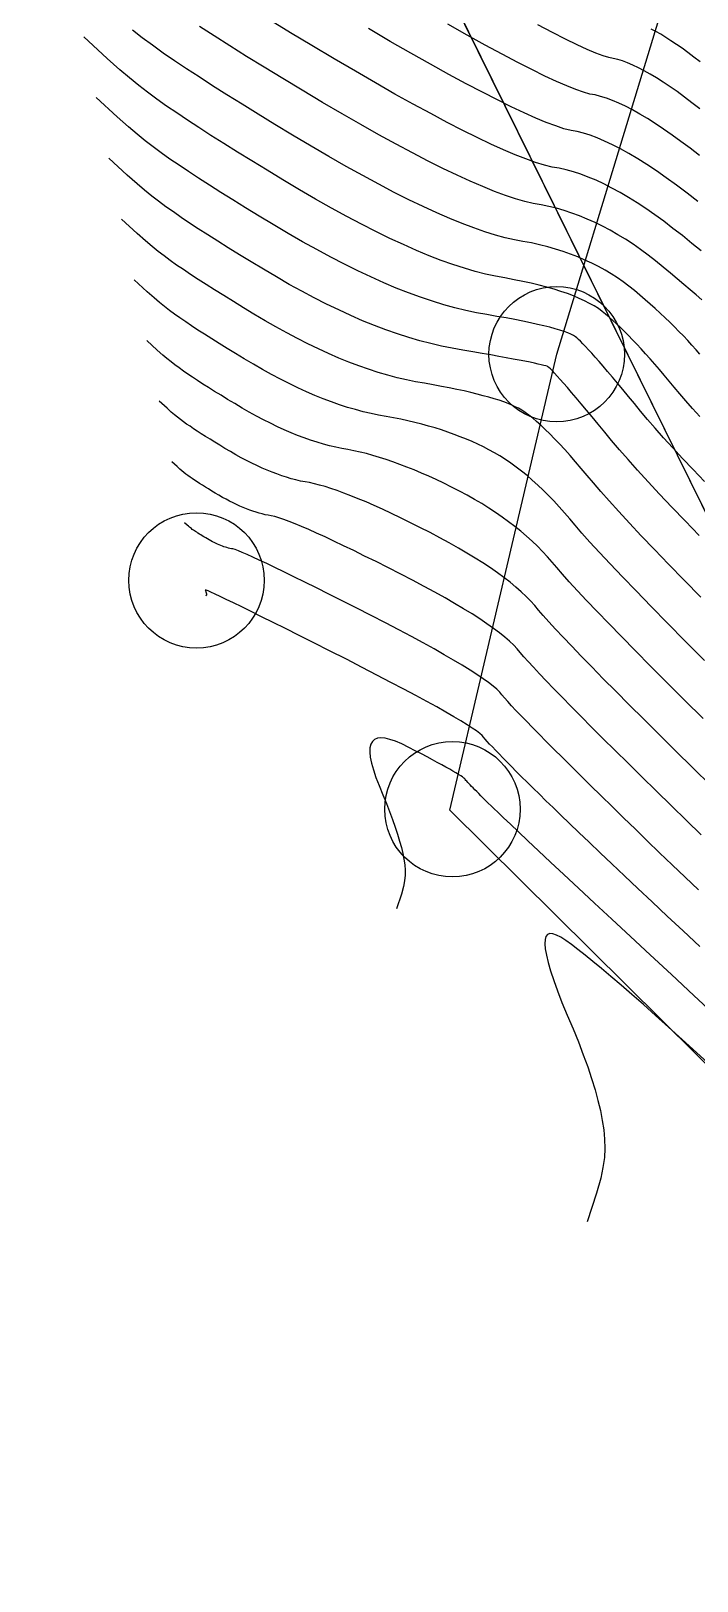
# Model space of a CAD drawing. Extents: x 83 to 1412852, y -76 to 4931706.
# Drawn here: x 1412627.96 to 1412632.88, y 4931556.84 to 4931568.29 of the extents above; entities that cross this region are included whole.
import ezdxf

# ---------------------------------------------------------------- set-up
doc = ezdxf.new("R2010")
doc.units = 0
doc.header["$MEASUREMENT"] = 0
doc.header["$PDMODE"] = 33
doc.header["$PDSIZE"] = 1
doc.layers.get('0').update_dxf_attribs({"color": 1, "linetype": 'CONTINUOUS'})
for name, color, linetype in [('Ground topo-Rev01', 1, 'CONTINUOUS'), ('New scratch layer', 1, 'CONTINUOUS'), ('nz-property-titles(LINZ DOWNLOAD)', 1, 'CONTINUOUS')]:
    doc.layers.add(name, color=color, linetype=linetype)

msp = doc.modelspace()

# ---------------------------------------------------------------- linework, layer by layer
for points in [[(1412632.912, 4931566.301), (1412632.87, 4931566.338), (1412632.826, 4931566.376), (1412632.779, 4931566.416), (1412632.731, 4931566.457), (1412632.68, 4931566.5), (1412632.627, 4931566.544), (1412632.571, 4931566.589), (1412632.515, 4931566.633), (1412632.46, 4931566.674), (1412632.404, 4931566.712), (1412632.348, 4931566.749), (1412632.292, 4931566.783), (1412632.235, 4931566.816), (1412632.179, 4931566.845), (1412632.123, 4931566.873), (1412632.066, 4931566.899), (1412632.009, 4931566.922), (1412631.953, 4931566.943), (1412631.896, 4931566.961), (1412631.839, 4931566.978), (1412631.782, 4931566.992), (1412631.725, 4931567.004), (1412631.667, 4931567.014), (1412631.604, 4931567.029), (1412631.535, 4931567.049), (1412631.461, 4931567.073), (1412631.38, 4931567.103), (1412631.294, 4931567.138), (1412631.202, 4931567.178), (1412631.104, 4931567.222), (1412631, 4931567.272), (1412630.89, 4931567.327), (1412630.775, 4931567.387), (1412630.654, 4931567.451), (1412630.527, 4931567.521), (1412630.394, 4931567.596), (1412630.255, 4931567.676), (1412630.111, 4931567.76), (1412629.961, 4931567.85), (1412629.817, 4931567.936), (1412629.68, 4931568.02), (1412629.55, 4931568.1), (1412629.427, 4931568.177), (1412629.311, 4931568.251), (1412629.201, 4931568.321)], [(1412632.906, 4931566.663), (1412632.839, 4931566.718), (1412632.769, 4931566.776), (1412632.699, 4931566.83), (1412632.631, 4931566.882), (1412632.564, 4931566.931), (1412632.499, 4931566.976), (1412632.434, 4931567.019), (1412632.371, 4931567.058), (1412632.309, 4931567.094), (1412632.248, 4931567.128), (1412632.189, 4931567.158), (1412632.131, 4931567.185), (1412632.073, 4931567.209), (1412632.018, 4931567.23), (1412631.963, 4931567.248), (1412631.91, 4931567.263), (1412631.858, 4931567.275), (1412631.807, 4931567.283), (1412631.749, 4931567.297), (1412631.684, 4931567.317), (1412631.612, 4931567.343), (1412631.533, 4931567.374), (1412631.447, 4931567.41), (1412631.353, 4931567.452), (1412631.253, 4931567.5), (1412631.146, 4931567.553), (1412631.031, 4931567.612), (1412630.91, 4931567.677), (1412630.781, 4931567.747), (1412630.645, 4931567.822), (1412630.503, 4931567.904), (1412630.353, 4931567.99), (1412630.196, 4931568.083), (1412630.032, 4931568.181), (1412629.875, 4931568.275), (1412629.726, 4931568.366)], [(1412632.895, 4931567.367), (1412632.825, 4931567.421), (1412632.757, 4931567.472), (1412632.692, 4931567.519), (1412632.629, 4931567.563), (1412632.568, 4931567.604), (1412632.51, 4931567.641), (1412632.454, 4931567.674), (1412632.4, 4931567.705), (1412632.348, 4931567.732), (1412632.299, 4931567.755), (1412632.252, 4931567.775), (1412632.207, 4931567.792), (1412632.164, 4931567.805), (1412632.124, 4931567.815), (1412632.086, 4931567.822), (1412632.039, 4931567.835), (1412631.981, 4931567.855), (1412631.915, 4931567.882), (1412631.838, 4931567.915), (1412631.752, 4931567.955), (1412631.657, 4931568.002), (1412631.552, 4931568.056), (1412631.437, 4931568.116), (1412631.313, 4931568.183), (1412631.179, 4931568.257), (1412631.036, 4931568.338)], [(1412632.897, 4931567.713), (1412632.839, 4931567.758), (1412632.783, 4931567.8), (1412632.729, 4931567.84), (1412632.677, 4931567.876), (1412632.626, 4931567.91), (1412632.578, 4931567.941), (1412632.531, 4931567.969), (1412632.486, 4931567.994), (1412632.443, 4931568.016), (1412632.402, 4931568.036), (1412632.363, 4931568.052), (1412632.326, 4931568.066), (1412632.291, 4931568.077), (1412632.257, 4931568.085), (1412632.226, 4931568.091), (1412632.183, 4931568.104), (1412632.13, 4931568.124), (1412632.066, 4931568.151), (1412631.991, 4931568.186), (1412631.905, 4931568.228), (1412631.809, 4931568.277), (1412631.701, 4931568.333)], [(1412632.898, 4931565.44), (1412632.844, 4931565.499), (1412632.794, 4931565.555), (1412632.749, 4931565.607), (1412632.708, 4931565.656), (1412632.67, 4931565.701), (1412632.634, 4931565.745), (1412632.599, 4931565.787), (1412632.564, 4931565.827), (1412632.53, 4931565.866), (1412632.496, 4931565.904), (1412632.463, 4931565.94), (1412632.431, 4931565.974), (1412632.4, 4931566.007), (1412632.37, 4931566.039), (1412632.34, 4931566.069), (1412632.311, 4931566.097), (1412632.282, 4931566.124), (1412632.255, 4931566.149), (1412632.228, 4931566.173), (1412632.201, 4931566.196), (1412632.176, 4931566.217), (1412632.148, 4931566.237), (1412632.116, 4931566.257), (1412632.083, 4931566.276), (1412632.046, 4931566.295), (1412632.006, 4931566.313), (1412631.964, 4931566.331), (1412631.919, 4931566.348), (1412631.871, 4931566.364), (1412631.821, 4931566.38), (1412631.767, 4931566.395), (1412631.711, 4931566.41), (1412631.652, 4931566.424), (1412631.59, 4931566.438), (1412631.526, 4931566.451), (1412631.458, 4931566.464), (1412631.388, 4931566.476), (1412631.315, 4931566.491), (1412631.238, 4931566.511), (1412631.158, 4931566.535), (1412631.074, 4931566.562), (1412630.988, 4931566.593), (1412630.898, 4931566.628), (1412630.805, 4931566.667), (1412630.708, 4931566.71), (1412630.609, 4931566.756), (1412630.505, 4931566.806), (1412630.399, 4931566.86), (1412630.289, 4931566.918), (1412630.177, 4931566.98), (1412630.06, 4931567.046), (1412629.941, 4931567.115), (1412629.818, 4931567.189), (1412629.701, 4931567.259), (1412629.589, 4931567.328), (1412629.483, 4931567.393), (1412629.382, 4931567.456), (1412629.287, 4931567.516), (1412629.197, 4931567.574), (1412629.113, 4931567.629), (1412629.035, 4931567.682), (1412628.959, 4931567.733), (1412628.888, 4931567.785), (1412628.819, 4931567.835), (1412628.754, 4931567.885), (1412628.686, 4931567.941), (1412628.615, 4931568.001), (1412628.521, 4931568.085), (1412628.347, 4931568.245)], [(1412632.898, 4931565.9), (1412632.869, 4931565.934), (1412632.839, 4931565.968), (1412632.808, 4931566.002), (1412632.776, 4931566.035), (1412632.743, 4931566.069), (1412632.71, 4931566.103), (1412632.676, 4931566.136), (1412632.641, 4931566.17), (1412632.605, 4931566.203), (1412632.568, 4931566.237), (1412632.531, 4931566.27), (1412632.493, 4931566.303), (1412632.454, 4931566.337), (1412632.414, 4931566.37), (1412632.373, 4931566.403), (1412632.331, 4931566.435), (1412632.288, 4931566.465), (1412632.243, 4931566.494), (1412632.197, 4931566.522), (1412632.149, 4931566.548), (1412632.1, 4931566.573), (1412632.049, 4931566.596), (1412631.997, 4931566.619), (1412631.943, 4931566.639), (1412631.888, 4931566.658), (1412631.832, 4931566.676), (1412631.774, 4931566.693), (1412631.714, 4931566.708), (1412631.654, 4931566.722), (1412631.591, 4931566.734), (1412631.528, 4931566.745), (1412631.459, 4931566.76), (1412631.387, 4931566.78), (1412631.309, 4931566.804), (1412631.227, 4931566.833), (1412631.141, 4931566.865), (1412631.05, 4931566.903), (1412630.954, 4931566.945), (1412630.854, 4931566.991), (1412630.749, 4931567.041), (1412630.64, 4931567.096), (1412630.526, 4931567.156), (1412630.408, 4931567.22), (1412630.285, 4931567.288), (1412630.158, 4931567.361), (1412630.026, 4931567.438), (1412629.889, 4931567.519), (1412629.759, 4931567.598), (1412629.635, 4931567.674), (1412629.517, 4931567.746), (1412629.405, 4931567.816), (1412629.299, 4931567.883), (1412629.199, 4931567.948), (1412629.106, 4931568.009), (1412629.018, 4931568.067), (1412628.935, 4931568.125), (1412628.855, 4931568.182), (1412628.779, 4931568.238), (1412628.707, 4931568.294)], [(1412632.883, 4931567.028), (1412632.803, 4931567.09), (1412632.725, 4931567.149), (1412632.649, 4931567.203), (1412632.577, 4931567.254), (1412632.507, 4931567.301), (1412632.439, 4931567.343), (1412632.374, 4931567.382), (1412632.311, 4931567.417), (1412632.252, 4931567.448), (1412632.194, 4931567.475), (1412632.14, 4931567.499), (1412632.087, 4931567.518), (1412632.038, 4931567.533), (1412631.991, 4931567.545), (1412631.947, 4931567.552), (1412631.894, 4931567.566), (1412631.833, 4931567.586), (1412631.763, 4931567.612), (1412631.686, 4931567.644), (1412631.6, 4931567.683), (1412631.505, 4931567.727), (1412631.402, 4931567.778), (1412631.291, 4931567.835), (1412631.172, 4931567.898), (1412631.044, 4931567.967), (1412630.908, 4931568.042), (1412630.764, 4931568.124), (1412630.611, 4931568.211), (1412630.45, 4931568.305)], [(1412632.9, 4931568.06), (1412632.854, 4931568.095), (1412632.809, 4931568.129), (1412632.766, 4931568.16), (1412632.724, 4931568.189), (1412632.684, 4931568.216), (1412632.646, 4931568.24), (1412632.608, 4931568.263), (1412632.573, 4931568.283), (1412632.539, 4931568.301)], [(1412632.932, 4931564.96), (1412632.848, 4931565.048), (1412632.77, 4931565.131), (1412632.698, 4931565.21), (1412632.63, 4931565.284), (1412632.568, 4931565.354), (1412632.511, 4931565.419), (1412632.46, 4931565.48), (1412632.414, 4931565.536), (1412632.37, 4931565.589), (1412632.328, 4931565.639), (1412632.289, 4931565.687), (1412632.251, 4931565.731), (1412632.216, 4931565.772), (1412632.184, 4931565.811), (1412632.153, 4931565.846), (1412632.125, 4931565.878), (1412632.099, 4931565.908), (1412632.075, 4931565.934), (1412632.053, 4931565.958), (1412632.034, 4931565.978), (1412632.017, 4931565.996), (1412632.002, 4931566.01), (1412631.989, 4931566.022), (1412631.978, 4931566.03), (1412631.964, 4931566.039), (1412631.945, 4931566.048), (1412631.922, 4931566.058), (1412631.895, 4931566.068), (1412631.864, 4931566.078), (1412631.828, 4931566.088), (1412631.789, 4931566.099), (1412631.745, 4931566.109), (1412631.698, 4931566.121), (1412631.646, 4931566.132), (1412631.59, 4931566.144), (1412631.53, 4931566.156), (1412631.466, 4931566.168), (1412631.397, 4931566.18), (1412631.325, 4931566.193), (1412631.248, 4931566.206), (1412631.17, 4931566.223), (1412631.089, 4931566.242), (1412631.006, 4931566.265), (1412630.922, 4931566.291), (1412630.835, 4931566.321), (1412630.746, 4931566.353), (1412630.655, 4931566.389), (1412630.563, 4931566.428), (1412630.468, 4931566.471), (1412630.371, 4931566.516), (1412630.272, 4931566.565), (1412630.171, 4931566.617), (1412630.068, 4931566.673), (1412629.963, 4931566.731), (1412629.856, 4931566.793), (1412629.747, 4931566.858), (1412629.643, 4931566.921), (1412629.543, 4931566.981), (1412629.449, 4931567.04), (1412629.36, 4931567.096), (1412629.275, 4931567.149), (1412629.195, 4931567.2), (1412629.121, 4931567.249), (1412629.051, 4931567.296), (1412628.984, 4931567.342), (1412628.92, 4931567.387), (1412628.859, 4931567.432), (1412628.802, 4931567.477), (1412628.741, 4931567.526), (1412628.678, 4931567.58), (1412628.595, 4931567.654), (1412628.44, 4931567.796)], [(1412632.892, 4931564.561), (1412632.788, 4931564.669), (1412632.69, 4931564.771), (1412632.6, 4931564.867), (1412632.516, 4931564.958), (1412632.438, 4931565.043), (1412632.368, 4931565.122), (1412632.304, 4931565.195), (1412632.246, 4931565.263), (1412632.195, 4931565.324), (1412632.147, 4931565.383), (1412632.102, 4931565.437), (1412632.06, 4931565.488), (1412632.021, 4931565.535), (1412631.984, 4931565.578), (1412631.95, 4931565.618), (1412631.919, 4931565.654), (1412631.891, 4931565.686), (1412631.866, 4931565.714), (1412631.844, 4931565.739), (1412631.824, 4931565.76), (1412631.808, 4931565.778), (1412631.794, 4931565.792), (1412631.783, 4931565.802), (1412631.775, 4931565.808), (1412631.769, 4931565.811), (1412631.76, 4931565.814), (1412631.745, 4931565.818), (1412631.726, 4931565.823), (1412631.703, 4931565.828), (1412631.675, 4931565.834), (1412631.643, 4931565.841), (1412631.606, 4931565.848), (1412631.564, 4931565.856), (1412631.518, 4931565.865), (1412631.468, 4931565.874), (1412631.413, 4931565.884), (1412631.353, 4931565.895), (1412631.289, 4931565.906), (1412631.22, 4931565.918), (1412631.147, 4931565.931), (1412631.069, 4931565.944), (1412630.99, 4931565.96), (1412630.91, 4931565.979), (1412630.829, 4931566), (1412630.747, 4931566.024), (1412630.664, 4931566.051), (1412630.579, 4931566.081), (1412630.494, 4931566.113), (1412630.407, 4931566.148), (1412630.32, 4931566.186), (1412630.231, 4931566.227), (1412630.141, 4931566.27), (1412630.05, 4931566.316), (1412629.958, 4931566.365), (1412629.865, 4931566.416), (1412629.771, 4931566.471), (1412629.675, 4931566.528), (1412629.584, 4931566.582), (1412629.498, 4931566.635), (1412629.415, 4931566.686), (1412629.337, 4931566.735), (1412629.263, 4931566.782), (1412629.193, 4931566.827), (1412629.128, 4931566.869), (1412629.067, 4931566.91), (1412629.009, 4931566.951), (1412628.953, 4931566.99), (1412628.9, 4931567.03), (1412628.849, 4931567.068), (1412628.796, 4931567.111), (1412628.741, 4931567.158), (1412628.668, 4931567.223), (1412628.533, 4931567.348)], [(1412632.904, 4931564.107), (1412632.781, 4931564.232), (1412632.667, 4931564.349), (1412632.562, 4931564.458), (1412632.465, 4931564.559), (1412632.377, 4931564.653), (1412632.298, 4931564.739), (1412632.227, 4931564.817), (1412632.165, 4931564.887), (1412632.111, 4931564.95), (1412632.066, 4931565.004), (1412632.022, 4931565.056), (1412631.98, 4931565.106), (1412631.939, 4931565.152), (1412631.9, 4931565.196), (1412631.862, 4931565.238), (1412631.825, 4931565.276), (1412631.79, 4931565.312), (1412631.756, 4931565.345), (1412631.723, 4931565.376), (1412631.692, 4931565.403), (1412631.663, 4931565.428), (1412631.634, 4931565.451), (1412631.607, 4931565.47), (1412631.582, 4931565.487), (1412631.557, 4931565.502), (1412631.534, 4931565.513), (1412631.509, 4931565.525), (1412631.481, 4931565.537), (1412631.45, 4931565.548), (1412631.416, 4931565.56), (1412631.379, 4931565.571), (1412631.34, 4931565.583), (1412631.298, 4931565.594), (1412631.253, 4931565.606), (1412631.206, 4931565.617), (1412631.156, 4931565.629), (1412631.103, 4931565.64), (1412631.047, 4931565.652), (1412630.989, 4931565.663), (1412630.928, 4931565.675), (1412630.864, 4931565.686), (1412630.797, 4931565.697), (1412630.73, 4931565.711), (1412630.661, 4931565.727), (1412630.592, 4931565.745), (1412630.522, 4931565.766), (1412630.45, 4931565.789), (1412630.378, 4931565.815), (1412630.305, 4931565.842), (1412630.231, 4931565.872), (1412630.156, 4931565.905), (1412630.08, 4931565.94), (1412630.003, 4931565.977), (1412629.925, 4931566.016), (1412629.846, 4931566.058), (1412629.766, 4931566.102), (1412629.686, 4931566.148), (1412629.604, 4931566.197), (1412629.526, 4931566.244), (1412629.452, 4931566.289), (1412629.381, 4931566.333), (1412629.314, 4931566.375), (1412629.251, 4931566.415), (1412629.192, 4931566.453), (1412629.136, 4931566.49), (1412629.083, 4931566.525), (1412629.033, 4931566.559), (1412628.986, 4931566.593), (1412628.94, 4931566.627), (1412628.897, 4931566.66), (1412628.852, 4931566.697), (1412628.804, 4931566.737), (1412628.742, 4931566.793), (1412628.626, 4931566.899)], [(1412632.932, 4931563.639), (1412632.79, 4931563.782), (1412632.658, 4931563.915), (1412632.537, 4931564.038), (1412632.426, 4931564.152), (1412632.325, 4931564.257), (1412632.235, 4931564.352), (1412632.155, 4931564.437), (1412632.085, 4931564.513), (1412632.025, 4931564.58), (1412631.976, 4931564.637), (1412631.937, 4931564.684), (1412631.897, 4931564.73), (1412631.858, 4931564.774), (1412631.819, 4931564.817), (1412631.779, 4931564.858), (1412631.74, 4931564.897), (1412631.7, 4931564.934), (1412631.66, 4931564.97), (1412631.621, 4931565.004), (1412631.581, 4931565.037), (1412631.541, 4931565.067), (1412631.501, 4931565.096), (1412631.461, 4931565.124), (1412631.421, 4931565.149), (1412631.38, 4931565.173), (1412631.34, 4931565.195), (1412631.299, 4931565.216), (1412631.258, 4931565.236), (1412631.216, 4931565.255), (1412631.173, 4931565.274), (1412631.128, 4931565.291), (1412631.083, 4931565.308), (1412631.037, 4931565.325), (1412630.99, 4931565.341), (1412630.942, 4931565.356), (1412630.893, 4931565.37), (1412630.844, 4931565.383), (1412630.793, 4931565.396), (1412630.741, 4931565.409), (1412630.689, 4931565.42), (1412630.635, 4931565.431), (1412630.581, 4931565.441), (1412630.525, 4931565.451), (1412630.469, 4931565.462), (1412630.412, 4931565.475), (1412630.355, 4931565.491), (1412630.296, 4931565.508), (1412630.237, 4931565.527), (1412630.177, 4931565.548), (1412630.116, 4931565.571), (1412630.054, 4931565.596), (1412629.992, 4931565.623), (1412629.929, 4931565.652), (1412629.865, 4931565.683), (1412629.8, 4931565.716), (1412629.734, 4931565.751), (1412629.668, 4931565.787), (1412629.601, 4931565.826), (1412629.533, 4931565.866), (1412629.468, 4931565.906), (1412629.406, 4931565.943), (1412629.347, 4931565.979), (1412629.292, 4931566.014), (1412629.239, 4931566.048), (1412629.19, 4931566.079), (1412629.143, 4931566.11), (1412629.1, 4931566.139), (1412629.058, 4931566.168), (1412629.018, 4931566.196), (1412628.98, 4931566.224), (1412628.944, 4931566.252), (1412628.907, 4931566.282), (1412628.867, 4931566.316), (1412628.816, 4931566.362), (1412628.719, 4931566.451)], [(1412632.921, 4931563.209), (1412632.783, 4931563.346), (1412632.654, 4931563.475), (1412632.533, 4931563.596), (1412632.421, 4931563.71), (1412632.318, 4931563.815), (1412632.224, 4931563.911), (1412632.138, 4931564), (1412632.061, 4931564.081), (1412631.993, 4931564.154), (1412631.933, 4931564.219), (1412631.883, 4931564.275), (1412631.841, 4931564.324), (1412631.807, 4931564.364), (1412631.772, 4931564.404), (1412631.736, 4931564.443), (1412631.698, 4931564.482), (1412631.659, 4931564.519), (1412631.618, 4931564.556), (1412631.575, 4931564.593), (1412631.531, 4931564.628), (1412631.485, 4931564.663), (1412631.438, 4931564.698), (1412631.389, 4931564.731), (1412631.339, 4931564.764), (1412631.287, 4931564.797), (1412631.234, 4931564.828), (1412631.179, 4931564.859), (1412631.122, 4931564.889), (1412631.064, 4931564.919), (1412631.007, 4931564.947), (1412630.951, 4931564.974), (1412630.896, 4931564.999), (1412630.841, 4931565.023), (1412630.787, 4931565.046), (1412630.734, 4931565.067), (1412630.682, 4931565.087), (1412630.631, 4931565.105), (1412630.581, 4931565.122), (1412630.532, 4931565.138), (1412630.483, 4931565.153), (1412630.436, 4931565.166), (1412630.389, 4931565.177), (1412630.343, 4931565.188), (1412630.298, 4931565.197), (1412630.254, 4931565.204), (1412630.209, 4931565.213), (1412630.163, 4931565.224), (1412630.117, 4931565.236), (1412630.071, 4931565.25), (1412630.023, 4931565.265), (1412629.975, 4931565.282), (1412629.927, 4931565.3), (1412629.878, 4931565.32), (1412629.828, 4931565.342), (1412629.777, 4931565.365), (1412629.726, 4931565.39), (1412629.675, 4931565.416), (1412629.622, 4931565.443), (1412629.569, 4931565.473), (1412629.516, 4931565.503), (1412629.462, 4931565.536), (1412629.41, 4931565.567), (1412629.361, 4931565.597), (1412629.314, 4931565.626), (1412629.269, 4931565.654), (1412629.227, 4931565.68), (1412629.188, 4931565.706), (1412629.151, 4931565.73), (1412629.116, 4931565.753), (1412629.083, 4931565.776), (1412629.051, 4931565.799), (1412629.021, 4931565.821), (1412628.992, 4931565.843), (1412628.962, 4931565.868), (1412628.931, 4931565.894), (1412628.889, 4931565.931), (1412628.812, 4931566.002)], [(1412632.981, 4931562.712), (1412632.846, 4931562.845), (1412632.718, 4931562.972), (1412632.596, 4931563.092), (1412632.483, 4931563.205), (1412632.376, 4931563.311), (1412632.276, 4931563.411), (1412632.184, 4931563.504), (1412632.099, 4931563.591), (1412632.021, 4931563.671), (1412631.951, 4931563.744), (1412631.887, 4931563.811), (1412631.831, 4931563.871), (1412631.782, 4931563.924), (1412631.74, 4931563.971), (1412631.705, 4931564.011), (1412631.678, 4931564.044), (1412631.647, 4931564.078), (1412631.614, 4931564.112), (1412631.578, 4931564.146), (1412631.538, 4931564.181), (1412631.496, 4931564.216), (1412631.45, 4931564.251), (1412631.402, 4931564.287), (1412631.35, 4931564.323), (1412631.295, 4931564.359), (1412631.238, 4931564.395), (1412631.177, 4931564.432), (1412631.114, 4931564.469), (1412631.047, 4931564.507), (1412630.978, 4931564.545), (1412630.905, 4931564.583), (1412630.829, 4931564.621), (1412630.756, 4931564.658), (1412630.686, 4931564.692), (1412630.619, 4931564.724), (1412630.554, 4931564.755), (1412630.491, 4931564.783), (1412630.432, 4931564.809), (1412630.375, 4931564.833), (1412630.32, 4931564.855), (1412630.269, 4931564.875), (1412630.22, 4931564.893), (1412630.173, 4931564.909), (1412630.13, 4931564.923), (1412630.089, 4931564.934), (1412630.051, 4931564.944), (1412630.015, 4931564.952), (1412629.982, 4931564.957), (1412629.948, 4931564.964), (1412629.914, 4931564.972), (1412629.88, 4931564.981), (1412629.845, 4931564.992), (1412629.81, 4931565.003), (1412629.774, 4931565.016), (1412629.738, 4931565.029), (1412629.701, 4931565.044), (1412629.664, 4931565.06), (1412629.626, 4931565.078), (1412629.588, 4931565.096), (1412629.549, 4931565.116), (1412629.51, 4931565.136), (1412629.471, 4931565.158), (1412629.431, 4931565.181), (1412629.39, 4931565.205), (1412629.352, 4931565.229), (1412629.315, 4931565.251), (1412629.28, 4931565.273), (1412629.247, 4931565.293), (1412629.215, 4931565.313), (1412629.186, 4931565.332), (1412629.158, 4931565.35), (1412629.132, 4931565.368), (1412629.107, 4931565.385), (1412629.084, 4931565.402), (1412629.061, 4931565.418), (1412629.04, 4931565.435), (1412629.017, 4931565.453), (1412628.994, 4931565.473), (1412628.963, 4931565.501), (1412628.905, 4931565.553)], [(1412632.907, 4931562.35), (1412632.798, 4931562.457), (1412632.687, 4931562.565), (1412632.575, 4931562.675), (1412632.468, 4931562.78), (1412632.367, 4931562.88), (1412632.272, 4931562.974), (1412632.182, 4931563.063), (1412632.098, 4931563.147), (1412632.02, 4931563.226), (1412631.947, 4931563.299), (1412631.88, 4931563.367), (1412631.819, 4931563.43), (1412631.763, 4931563.488), (1412631.713, 4931563.54), (1412631.669, 4931563.588), (1412631.63, 4931563.63), (1412631.597, 4931563.666), (1412631.57, 4931563.698), (1412631.549, 4931563.724), (1412631.523, 4931563.752), (1412631.492, 4931563.781), (1412631.457, 4931563.811), (1412631.417, 4931563.843), (1412631.373, 4931563.875), (1412631.325, 4931563.91), (1412631.272, 4931563.945), (1412631.215, 4931563.982), (1412631.153, 4931564.02), (1412631.086, 4931564.06), (1412631.016, 4931564.1), (1412630.94, 4931564.142), (1412630.861, 4931564.186), (1412630.776, 4931564.231), (1412630.688, 4931564.277), (1412630.594, 4931564.324), (1412630.506, 4931564.369), (1412630.421, 4931564.41), (1412630.342, 4931564.45), (1412630.266, 4931564.486), (1412630.195, 4931564.52), (1412630.129, 4931564.551), (1412630.067, 4931564.579), (1412630.009, 4931564.605), (1412629.956, 4931564.627), (1412629.908, 4931564.648), (1412629.864, 4931564.665), (1412629.824, 4931564.68), (1412629.789, 4931564.692), (1412629.758, 4931564.701), (1412629.732, 4931564.707), (1412629.71, 4931564.711), (1412629.688, 4931564.715), (1412629.665, 4931564.721), (1412629.643, 4931564.727), (1412629.62, 4931564.733), (1412629.596, 4931564.741), (1412629.573, 4931564.749), (1412629.549, 4931564.758), (1412629.524, 4931564.768), (1412629.5, 4931564.779), (1412629.475, 4931564.79), (1412629.45, 4931564.802), (1412629.424, 4931564.815), (1412629.398, 4931564.829), (1412629.372, 4931564.843), (1412629.346, 4931564.859), (1412629.319, 4931564.875), (1412629.293, 4931564.89), (1412629.269, 4931564.905), (1412629.246, 4931564.919), (1412629.224, 4931564.933), (1412629.203, 4931564.946), (1412629.184, 4931564.959), (1412629.165, 4931564.971), (1412629.148, 4931564.982), (1412629.132, 4931564.993), (1412629.116, 4931565.004), (1412629.101, 4931565.015), (1412629.087, 4931565.026), (1412629.072, 4931565.038), (1412629.057, 4931565.052), (1412629.036, 4931565.07), (1412628.999, 4931565.105)], [(1412632.887, 4931561.945), (1412632.789, 4931562.038), (1412632.694, 4931562.13), (1412632.6, 4931562.219), (1412632.509, 4931562.307), (1412632.421, 4931562.392), (1412632.334, 4931562.476), (1412632.25, 4931562.559), (1412632.168, 4931562.639), (1412632.09, 4931562.715), (1412632.016, 4931562.788), (1412631.947, 4931562.857), (1412631.882, 4931562.922), (1412631.82, 4931562.983), (1412631.763, 4931563.04), (1412631.71, 4931563.094), (1412631.661, 4931563.144), (1412631.616, 4931563.19), (1412631.576, 4931563.232), (1412631.539, 4931563.27), (1412631.507, 4931563.304), (1412631.479, 4931563.335), (1412631.455, 4931563.362), (1412631.435, 4931563.385), (1412631.419, 4931563.404), (1412631.398, 4931563.426), (1412631.37, 4931563.449), (1412631.336, 4931563.476), (1412631.297, 4931563.504), (1412631.251, 4931563.535), (1412631.2, 4931563.568), (1412631.143, 4931563.603), (1412631.079, 4931563.641), (1412631.01, 4931563.681), (1412630.935, 4931563.724), (1412630.854, 4931563.768), (1412630.767, 4931563.815), (1412630.674, 4931563.865), (1412630.575, 4931563.916), (1412630.47, 4931563.97), (1412630.359, 4931564.027), (1412630.255, 4931564.079), (1412630.157, 4931564.129), (1412630.065, 4931564.175), (1412629.979, 4931564.218), (1412629.899, 4931564.257), (1412629.826, 4931564.293), (1412629.759, 4931564.325), (1412629.699, 4931564.354), (1412629.644, 4931564.38), (1412629.596, 4931564.402), (1412629.554, 4931564.421), (1412629.518, 4931564.437), (1412629.489, 4931564.449), (1412629.466, 4931564.457), (1412629.449, 4931564.462), (1412629.438, 4931564.464), (1412629.427, 4931564.466), (1412629.417, 4931564.469), (1412629.405, 4931564.472), (1412629.394, 4931564.475), (1412629.383, 4931564.479), (1412629.371, 4931564.483), (1412629.36, 4931564.487), (1412629.348, 4931564.492), (1412629.336, 4931564.497), (1412629.324, 4931564.503), (1412629.311, 4931564.509), (1412629.299, 4931564.515), (1412629.286, 4931564.522), (1412629.274, 4931564.529), (1412629.261, 4931564.536), (1412629.248, 4931564.544), (1412629.235, 4931564.552), (1412629.223, 4931564.559), (1412629.212, 4931564.566), (1412629.201, 4931564.572), (1412629.191, 4931564.579), (1412629.182, 4931564.585), (1412629.173, 4931564.591), (1412629.165, 4931564.596), (1412629.157, 4931564.602), (1412629.149, 4931564.607), (1412629.142, 4931564.613), (1412629.135, 4931564.618), (1412629.128, 4931564.624), (1412629.12, 4931564.63), (1412629.11, 4931564.639), (1412629.092, 4931564.656)], [(1412632.897, 4931561.526), (1412632.774, 4931561.641), (1412632.656, 4931561.751), (1412632.545, 4931561.855), (1412632.44, 4931561.954), (1412632.341, 4931562.048), (1412632.248, 4931562.136), (1412632.16, 4931562.218), (1412632.079, 4931562.296), (1412632.003, 4931562.368), (1412631.934, 4931562.434), (1412631.871, 4931562.496), (1412631.813, 4931562.552), (1412631.761, 4931562.602), (1412631.712, 4931562.65), (1412631.666, 4931562.696), (1412631.622, 4931562.739), (1412631.581, 4931562.78), (1412631.542, 4931562.819), (1412631.506, 4931562.855), (1412631.473, 4931562.889), (1412631.442, 4931562.92), (1412631.414, 4931562.949), (1412631.389, 4931562.976), (1412631.366, 4931563), (1412631.345, 4931563.021), (1412631.327, 4931563.041), (1412631.312, 4931563.058), (1412631.3, 4931563.072), (1412631.29, 4931563.084), (1412631.273, 4931563.099), (1412631.249, 4931563.118), (1412631.217, 4931563.139), (1412631.179, 4931563.164), (1412631.133, 4931563.192), (1412631.081, 4931563.223), (1412631.021, 4931563.258), (1412630.954, 4931563.295), (1412630.88, 4931563.336), (1412630.799, 4931563.38), (1412630.711, 4931563.427), (1412630.615, 4931563.477), (1412630.513, 4931563.53), (1412630.403, 4931563.587), (1412630.287, 4931563.647), (1412630.163, 4931563.71), (1412630.047, 4931563.768), (1412629.939, 4931563.823), (1412629.838, 4931563.874), (1412629.746, 4931563.92), (1412629.661, 4931563.962), (1412629.584, 4931564.001), (1412629.515, 4931564.035), (1412629.454, 4931564.064), (1412629.4, 4931564.09), (1412629.355, 4931564.112), (1412629.317, 4931564.129), (1412629.287, 4931564.143), (1412629.265, 4931564.152), (1412629.251, 4931564.157), (1412629.244, 4931564.158), (1412629.246, 4931564.155), (1412629.247, 4931564.152), (1412629.248, 4931564.149), (1412629.249, 4931564.146), (1412629.25, 4931564.143), (1412629.251, 4931564.141), (1412629.251, 4931564.138), (1412629.252, 4931564.136), (1412629.253, 4931564.134), (1412629.253, 4931564.132), (1412629.253, 4931564.13), (1412629.253, 4931564.128), (1412629.253, 4931564.126), (1412629.253, 4931564.124), (1412629.253, 4931564.122), (1412629.252, 4931564.12), (1412629.25, 4931564.114)], [(1412633.028, 4931561.002), (1412632.853, 4931561.165), (1412632.687, 4931561.319), (1412632.53, 4931561.464), (1412632.384, 4931561.601), (1412632.247, 4931561.729), (1412632.119, 4931561.847), (1412632.001, 4931561.957), (1412631.893, 4931562.058), (1412631.795, 4931562.15), (1412631.706, 4931562.233), (1412631.627, 4931562.307), (1412631.557, 4931562.373), (1412631.498, 4931562.429), (1412631.447, 4931562.476), (1412631.407, 4931562.515), (1412631.376, 4931562.545), (1412631.355, 4931562.566), (1412631.334, 4931562.585), (1412631.315, 4931562.604), (1412631.297, 4931562.622), (1412631.28, 4931562.639), (1412631.265, 4931562.655), (1412631.25, 4931562.67), (1412631.236, 4931562.684), (1412631.223, 4931562.697), (1412631.212, 4931562.708), (1412631.201, 4931562.719), (1412631.192, 4931562.729), (1412631.183, 4931562.738), (1412631.176, 4931562.746), (1412631.17, 4931562.753), (1412631.165, 4931562.759), (1412631.161, 4931562.764), (1412631.154, 4931562.77), (1412631.144, 4931562.778), (1412631.131, 4931562.787), (1412631.115, 4931562.797), (1412631.096, 4931562.809), (1412631.074, 4931562.821), (1412631.05, 4931562.835), (1412631.022, 4931562.851), (1412630.992, 4931562.868), (1412630.958, 4931562.886), (1412630.922, 4931562.905), (1412630.883, 4931562.926), (1412630.841, 4931562.948), (1412630.796, 4931562.971), (1412630.747, 4931562.996), (1412630.696, 4931563.022), (1412630.65, 4931563.042), (1412630.609, 4931563.056), (1412630.573, 4931563.065), (1412630.542, 4931563.067), (1412630.516, 4931563.064), (1412630.495, 4931563.055), (1412630.479, 4931563.041), (1412630.467, 4931563.02), (1412630.461, 4931562.994), (1412630.46, 4931562.962), (1412630.463, 4931562.924), (1412630.472, 4931562.88), (1412630.486, 4931562.83), (1412630.504, 4931562.775), (1412630.528, 4931562.714), (1412630.556, 4931562.647), (1412630.582, 4931562.583), (1412630.606, 4931562.522), (1412630.628, 4931562.463), (1412630.648, 4931562.408), (1412630.665, 4931562.355), (1412630.68, 4931562.305), (1412630.693, 4931562.258), (1412630.704, 4931562.214), (1412630.712, 4931562.171), (1412630.718, 4931562.13), (1412630.72, 4931562.091), (1412630.72, 4931562.053), (1412630.717, 4931562.012), (1412630.709, 4931561.969), (1412630.693, 4931561.912), (1412630.657, 4931561.804)], [(1412632.985, 4931560.64), (1412632.873, 4931560.743), (1412632.767, 4931560.84), (1412632.666, 4931560.931), (1412632.57, 4931561.017), (1412632.48, 4931561.098), (1412632.395, 4931561.172), (1412632.315, 4931561.241), (1412632.241, 4931561.305), (1412632.172, 4931561.363), (1412632.108, 4931561.416), (1412632.05, 4931561.463), (1412631.997, 4931561.504), (1412631.95, 4931561.54), (1412631.907, 4931561.57), (1412631.871, 4931561.595), (1412631.839, 4931561.611), (1412631.812, 4931561.62), (1412631.79, 4931561.621), (1412631.773, 4931561.614), (1412631.761, 4931561.6), (1412631.754, 4931561.577), (1412631.753, 4931561.547), (1412631.756, 4931561.508), (1412631.764, 4931561.462), (1412631.777, 4931561.408), (1412631.795, 4931561.346), (1412631.818, 4931561.276), (1412631.846, 4931561.199), (1412631.879, 4931561.113), (1412631.917, 4931561.02), (1412631.961, 4931560.918), (1412632, 4931560.821), (1412632.036, 4931560.727), (1412632.069, 4931560.637), (1412632.097, 4931560.551), (1412632.123, 4931560.468), (1412632.145, 4931560.389), (1412632.163, 4931560.314), (1412632.177, 4931560.242), (1412632.188, 4931560.172), (1412632.194, 4931560.103), (1412632.195, 4931560.035), (1412632.192, 4931559.968), (1412632.182, 4931559.894), (1412632.165, 4931559.814), (1412632.134, 4931559.704), (1412632.064, 4931559.493)]]:
    msp.add_lwpolyline(points)
at = {"layer": 'Ground topo-Rev01', "color": 7}
for p in [(1412631.84, 4931565.9, 73.74), (1412629.18, 4931564.23, 75.19), (1412631.07, 4931562.54, 75.54)]:
    msp.add_point(p, dxfattribs=at)
at = {"layer": 'New scratch layer', "color": 7, "linetype": 'Continuous', "flags": 128}
msp.add_lwpolyline([(1412633.05, 4931574.19), (1412638.362, 4931562.205), (1412634.174, 4931559.439), (1412631.051, 4931562.533), (1412631.84, 4931565.9), (1412632.91, 4931569.41), (1412633.05, 4931574.19)], close=True, dxfattribs=at)
at = {"layer": 'nz-property-titles(LINZ DOWNLOAD)', "color": 7, "linetype": 'Continuous', "flags": 128}
for points in [[(1412682.698, 4931640.466), (1412710.054, 4931647.15), (1412737.411, 4931653.834), (1412764.203, 4931660.383), (1412779.006, 4931654.39), (1412775.741, 4931621.476), (1412777.168, 4931607.161), (1412789.245, 4931608.4), (1412777.36, 4931579.102), (1412649.678, 4931531.313), (1412643.411, 4931543.701), (1412638.895, 4931552.662), (1412621.576, 4931587.766), (1412660.662, 4931597.302), (1412699.748, 4931606.839), (1412682.698, 4931640.466)], [(1412590.081, 4931596.305), (1412611.422, 4931607.083), (1412621.576, 4931587.766), (1412638.895, 4931552.662), (1412643.411, 4931543.701), (1412600.705, 4931520.752), (1412596.296, 4931529.767), (1412591.809, 4931538.935), (1412590.081, 4931596.305)]]:
    msp.add_lwpolyline(points, close=True, dxfattribs=at)

doc.saveas('drawing.dxf')
